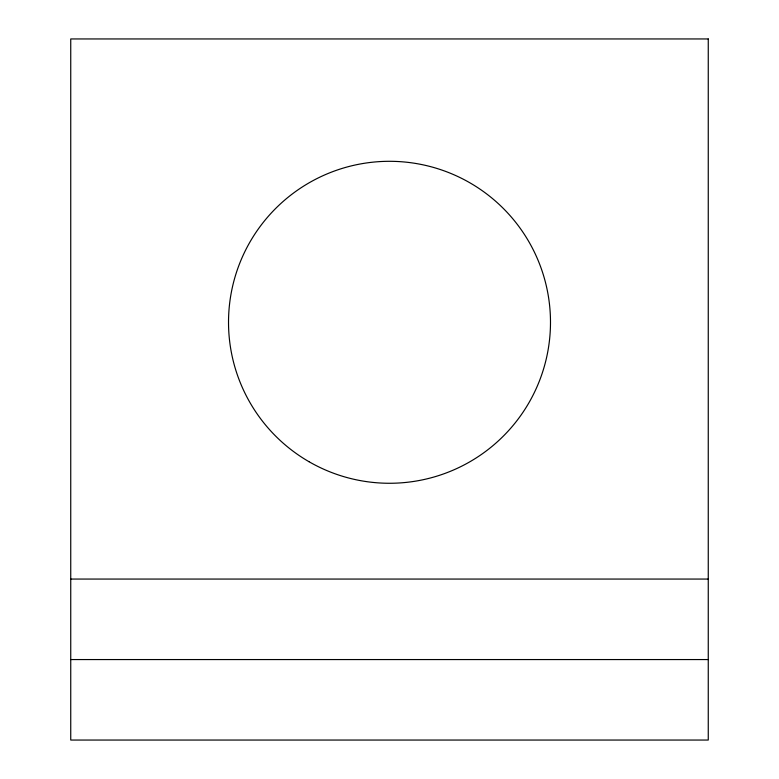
<?xml version="1.0" encoding="UTF-8"?>
<svg xmlns="http://www.w3.org/2000/svg" width="779" height="779" viewBox="0 0 779 779"><rect width="100%" height="100%" fill="white"/><g stroke="black" fill="none" stroke-linecap="round" stroke-linejoin="round"><path stroke-width="1.17" d="M70.743 579.06L708.257 579.06M70.743 659.56L708.257 659.56M708.257 38.95L70.743 38.95L70.743 740.05L708.257 740.05L708.257 38.95M309.01 461.704A160.99 160.99 0 0 0 550.49 322.292A160.99 160.99 0 0 0 309.01 182.87A160.99 160.99 0 0 0 309.01 461.704"/></g></svg>
